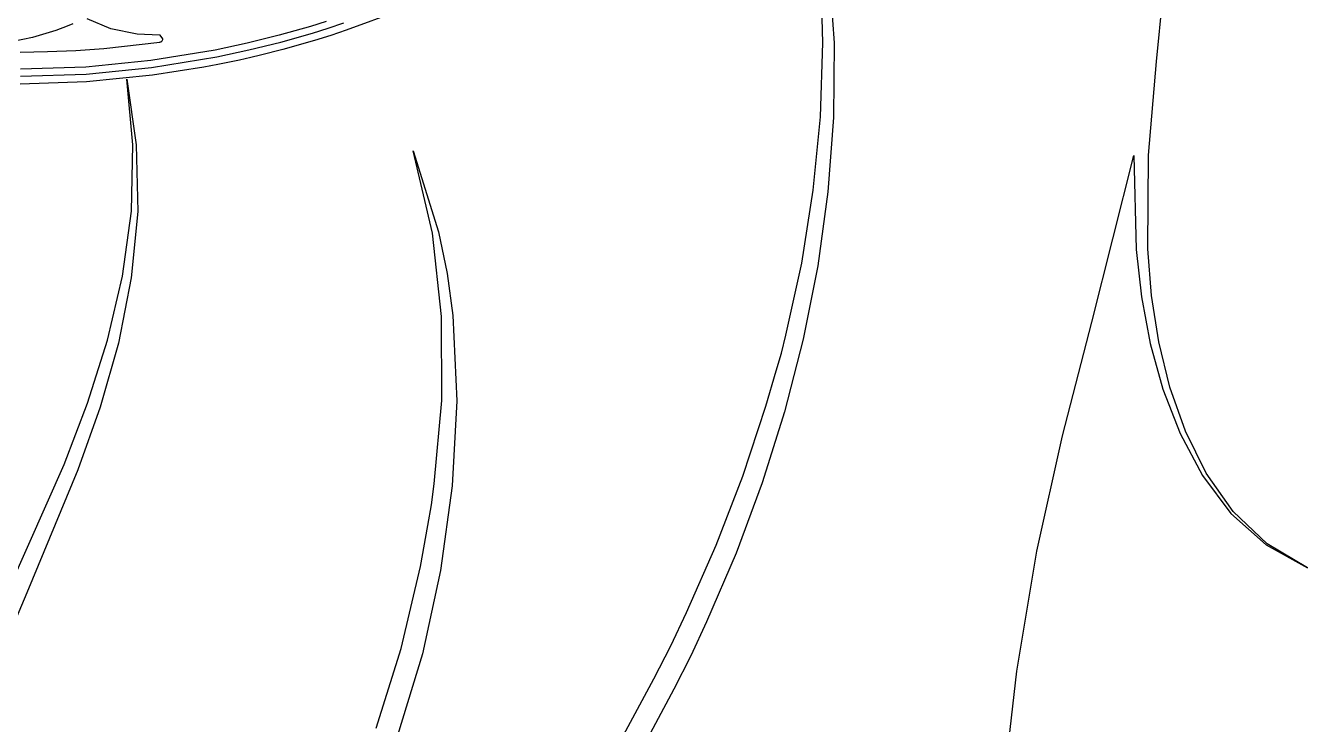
# Model space of a CAD drawing. Extents: x 0 to 103, y 0 to 357.
# Drawn here: x 48.3 to 102.5, y 126.4 to 156 of the extents above; entities that cross this region are included whole.
import ezdxf

# ---------------------------------------------------------------- set-up
doc = ezdxf.new("R2010")
doc.units = 0

msp = doc.modelspace()

# ---------------------------------------------------------------- linework, layer by layer
at = {"layer": 'Layer 1'}
for p, q in [((82.263486, 158.376644), (82.500774, 155.230164)), ((96.1422, 154.43163), (96.461828, 157.69621)), ((82.0199, 155.221327), (81.972839, 156.783887)), ((51.887404, 155.815819), (50.888527, 156.244232)), ((64.090613, 156.585597), (61.851933, 155.757456)), ((49.569552, 155.7517), (48.581758, 155.454478)), ((50.049329, 155.925168), (49.569552, 155.7517)), ((50.284953, 156.02471), (50.049329, 155.925168)), ((53.009804, 155.59754), (51.887404, 155.815819)), ((60.340569, 155.922787), (59.008249, 155.544372)), ((61.001186, 156.129904), (60.340569, 155.922787)), ((60.426333, 155.639466), (61.091606, 155.848068)), ((61.091606, 155.848068), (61.752386, 156.071004)), ((61.851933, 155.757456), (61.196938, 155.536123)), ((48.581758, 155.454478), (47.757309, 155.277158)), ((51.596374, 154.990807), (53.967724, 155.255904)), ((53.946843, 155.550358), (53.009804, 155.59754)), ((53.983143, 155.542738), (53.946843, 155.550358)), ((53.967724, 155.255904), (53.984587, 155.261687)), ((54.09718, 155.401113), (53.983143, 155.542738)), ((53.984587, 155.261687), (54.015747, 155.272129)), ((54.015747, 155.272129), (54.034219, 155.284265)), ((54.034219, 155.284265), (54.061524, 155.308598)), ((54.061524, 155.308598), (54.089952, 155.364895)), ((54.089952, 155.364895), (54.09718, 155.401113)), ((57.663889, 155.213501), (56.311819, 154.916282)), ((59.008249, 155.544372), (57.663889, 155.213501)), ((57.730853, 154.92508), (59.084693, 155.258362)), ((59.084693, 155.258362), (60.426333, 155.639466)), ((60.511421, 155.321538), (59.174761, 154.941839)), ((61.196938, 155.536123), (60.511421, 155.321538)), ((81.914193, 152.09791), (82.0199, 155.221327)), ((82.500774, 155.230164), (82.464877, 152.066492)), ((48.057024, 154.831789), (49.215714, 154.859656)), ((49.215714, 154.859656), (50.406844, 154.90086)), ((50.406844, 154.90086), (51.596374, 154.990807)), ((56.311819, 154.916282), (53.579399, 154.475065)), ((53.617773, 154.181504), (56.369303, 154.625851)), ((56.369303, 154.625851), (57.730853, 154.92508)), ((57.808556, 154.605188), (57.338752, 154.49693)), ((58.224551, 154.701558), (57.808556, 154.605188)), ((59.174761, 154.941839), (58.224551, 154.701558)), ((50.826798, 154.198484), (48.064949, 154.10629)), ((53.579399, 154.475065), (50.826798, 154.198484)), ((50.846054, 153.902996), (53.617773, 154.181504)), ((55.822043, 154.193374), (53.652913, 153.854143)), ((56.425002, 154.301632), (55.822043, 154.193374)), ((57.338752, 154.49693), (56.425002, 154.301632)), ((95.797154, 150.468847), (96.1422, 154.43163)), ((50.860692, 153.574023), (48.05912, 153.480865)), ((48.065023, 153.81016), (50.846054, 153.902996)), ((53.652913, 153.854143), (50.860692, 153.574023)), ((52.820378, 150.900938), (52.568667, 153.68482)), ((52.568667, 153.68482), (52.966877, 150.901739)), ((81.616564, 148.989883), (81.914193, 152.09791)), ((82.464877, 152.066492), (82.232963, 148.914178)), ((52.767992, 148.10619), (52.820378, 150.900938)), ((52.966877, 150.901739), (53.029, 148.091)), ((65.501825, 147.176586), (64.683877, 150.653953)), ((64.683877, 150.653953), (65.756477, 147.229593)), ((93.405434, 143.396174), (95.180414, 150.457224)), ((95.180414, 150.457224), (95.277589, 146.475604)), ((95.76989, 146.50899), (95.797154, 150.468847)), ((81.128136, 145.906078), (81.616564, 148.989883)), ((82.232963, 148.914178), (81.805986, 145.782315)), ((52.385095, 145.347534), (52.767992, 148.10619)), ((53.029, 148.091), (52.752139, 145.283526)), ((53.029, 148.091), (53.029, 148.091)), ((65.88722, 143.642923), (65.501825, 147.176586)), ((65.756477, 147.229593), (66.119474, 145.465783)), ((95.277589, 146.475604), (95.50194, 144.477571)), ((95.930015, 144.534621), (95.76989, 146.50899)), ((80.45003, 142.855327), (81.128136, 145.906078)), ((66.119474, 145.465783), (66.366825, 143.679643)), ((81.805986, 145.782315), (81.1849, 142.68)), ((51.745022, 142.63698), (52.385095, 145.347534)), ((52.752139, 145.283526), (52.212904, 142.51445)), ((95.50194, 144.477571), (95.870426, 142.499265)), ((96.232399, 142.576521), (95.930015, 144.534621)), ((65.894121, 140.0906), (65.88722, 143.642923)), ((66.366825, 143.679643), (66.536894, 140.073855)), ((92.164302, 138.594644), (93.405434, 143.396174)), ((80.264678, 142.097132), (80.45003, 142.855327)), ((81.1849, 142.67957), (80.393616, 139.614661)), ((81.1849, 142.68), (81.1849, 142.67957)), ((50.907748, 139.980236), (51.745022, 142.63698)), ((52.212904, 142.51445), (51.433383, 139.801782)), ((95.870426, 142.499265), (96.406839, 140.562068)), ((96.701296, 140.654078), (96.232399, 142.576521)), ((80.047844, 141.34689), (80.264678, 142.097132)), ((79.614351, 139.84688), (80.047844, 141.34689)), ((96.406839, 140.562068), (97.134969, 138.687364)), ((97.36096, 138.78668), (96.701296, 140.654078)), ((49.909653, 137.376893), (50.907748, 139.980236)), ((65.576585, 136.557253), (65.894121, 140.0906)), ((66.536894, 140.073855), (66.338715, 136.469503)), ((51.433383, 139.801782), (50.489265, 137.146846)), ((78.63298, 136.88261), (79.614351, 139.84688)), ((80.393616, 139.614661), (79.446303, 136.596524)), ((91.075204, 133.713854), (92.164302, 138.594644)), ((97.134969, 138.687364), (98.08802, 136.919811)), ((98.246915, 137.01539), (97.36096, 138.78668)), ((47.640612, 132.26268), (49.909653, 137.376893)), ((50.489265, 137.146846), (48.334004, 131.95355)), ((77.503189, 133.97112), (78.63298, 136.88261)), ((98.08802, 136.919811), (99.2898, 135.311)), ((99.3828, 135.393), (98.246915, 137.01539)), ((65.456443, 135.678075), (65.576585, 136.557253)), ((66.338715, 136.469503), (65.838902, 132.895343)), ((79.446303, 136.596524), (78.344999, 133.63111)), ((65.310605, 134.80247), (65.456443, 135.678075)), ((99.2898, 135.311), (100.77602, 133.975618)), ((100.817821, 134.021798), (99.3828, 135.393)), ((99.3828, 135.393), (99.3828, 135.393)), ((64.992422, 133.05604), (65.310605, 134.80247)), ((76.2451, 131.113), (77.503189, 133.97112)), ((100.77602, 133.975618), (102.523, 133.006)), ((102.523, 133.006), (100.817821, 134.021798)), ((78.344999, 133.63111), (77.09174, 130.72437)), ((90.223145, 128.63819), (91.075204, 133.713854)), ((64.17697, 129.59859), (64.992422, 133.05604)), ((65.838902, 132.895343), (65.079475, 129.367213)), ((48.334004, 131.95355), (46.160733, 126.798745)), ((75.581086, 129.700353), (76.2451, 131.113)), ((77.09174, 130.72437), (76.431925, 129.28625)), ((74.870838, 128.309403), (75.581086, 129.700353)), ((63.115088, 126.218897), (64.17697, 129.59859)), ((65.079475, 129.367213), (64.027269, 125.907581)), ((76.431925, 129.28625), (75.7176, 127.875)), ((89.690091, 123.842522), (90.223145, 128.63819)), ((73.384658, 125.562283), (74.870838, 128.309403)), ((75.7176, 127.875), (74.22242, 125.08705))]:
    msp.add_line(p, q, dxfattribs=at)

doc.saveas('drawing.dxf')
